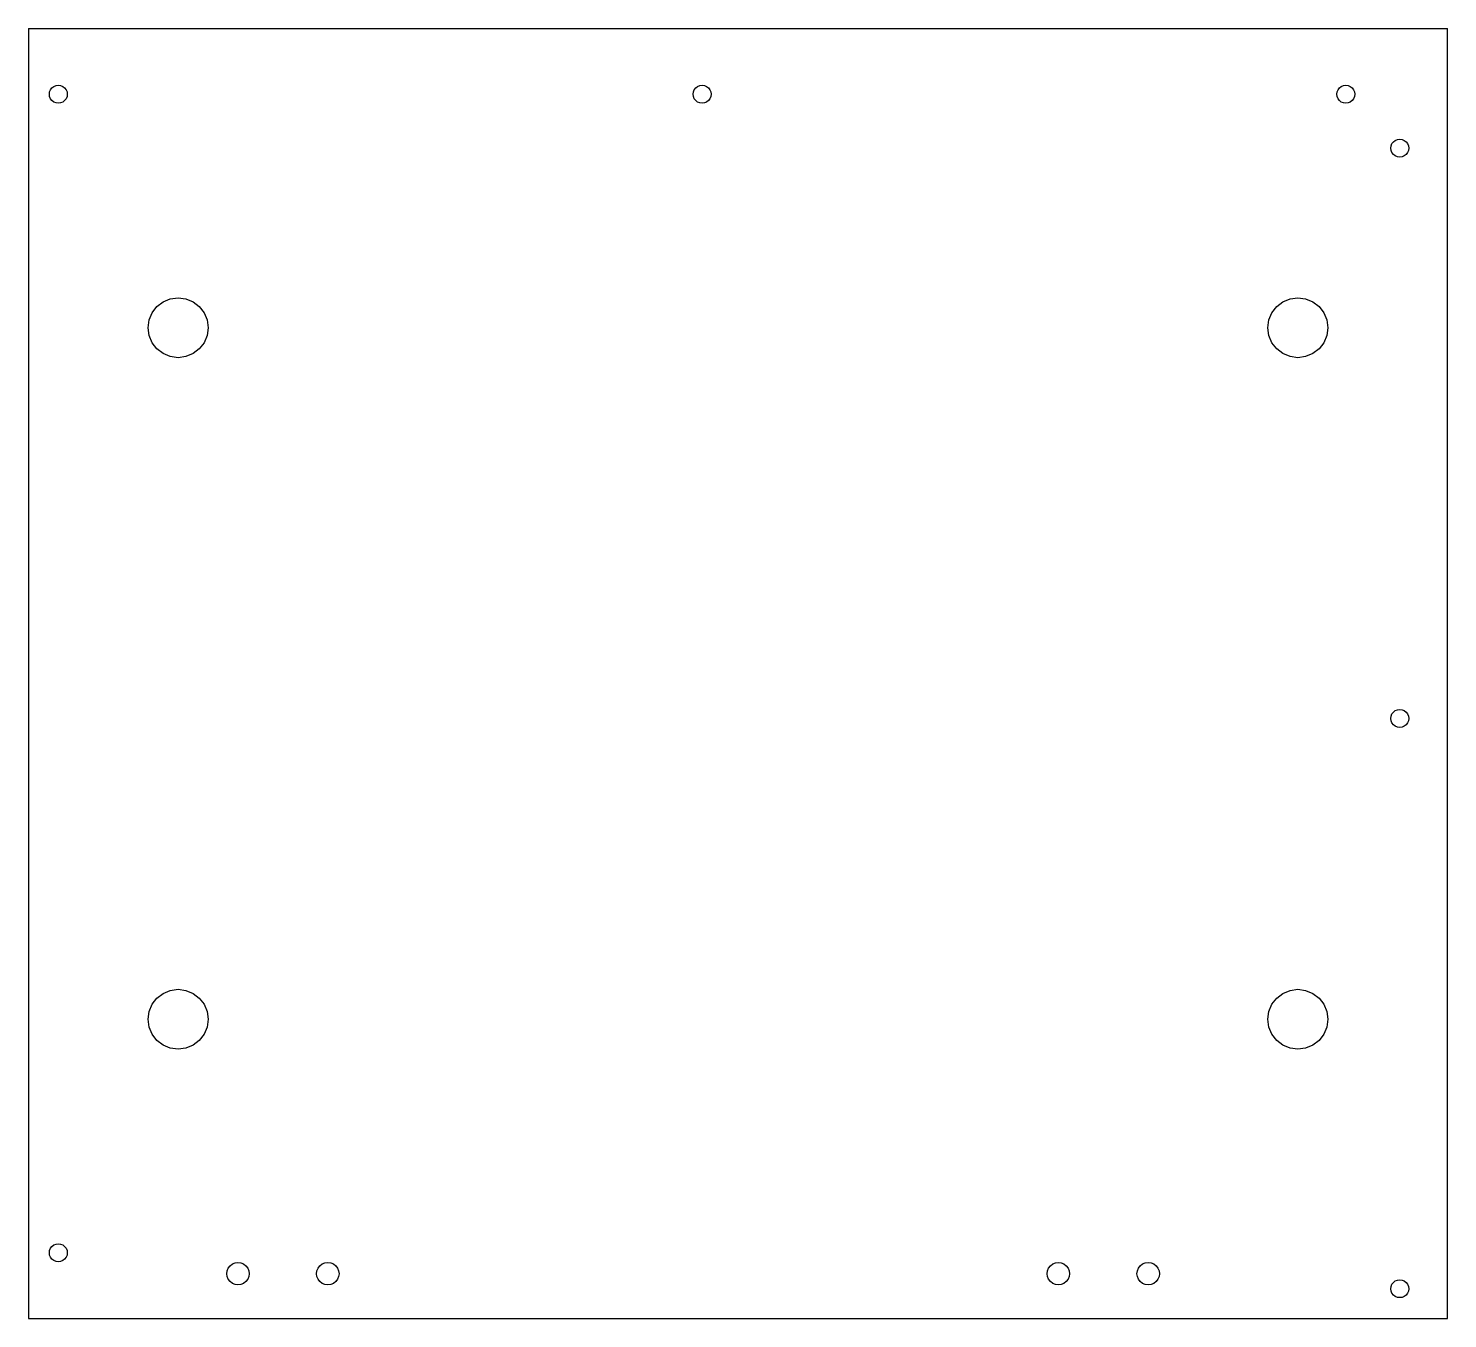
# Model space of a CAD drawing. Header units: millimetres. Extents: x -968 to 968, y -807 to 807.
# Drawn here: x -967.7 to -493.7, y -173.7 to 257.3 of the extents above; entities that cross this region are included whole.
import ezdxf

# ---------------------------------------------------------------- set-up
doc = ezdxf.new("R2010")
doc.units = ezdxf.units.MM

msp = doc.modelspace()

# ---------------------------------------------------------------- linework, layer by layer
for p, q in [((-967.74, 257.33), (-967.74, -173.67)), ((-967.74, 257.33), (-493.74, 257.33)), ((-493.74, -173.67), (-493.74, 257.33)), ((-960.34, 236.83), (-959.86, 237.45)), ((-959.86, 237.45), (-959.24, 237.93)), ((-959.24, 237.93), (-958.51, 238.23)), ((-958.51, 238.23), (-957.74, 238.33)), ((-957.74, 238.33), (-956.96, 238.23)), ((-956.96, 238.23), (-956.24, 237.93)), ((-956.24, 237.93), (-955.62, 237.45)), ((-955.62, 237.45), (-955.14, 236.83)), ((-745.34, 236.83), (-744.86, 237.45)), ((-744.86, 237.45), (-744.24, 237.93)), ((-744.24, 237.93), (-743.51, 238.23)), ((-743.51, 238.23), (-742.74, 238.33)), ((-742.74, 238.33), (-741.96, 238.23)), ((-741.96, 238.23), (-741.24, 237.93)), ((-741.24, 237.93), (-740.62, 237.45)), ((-740.62, 237.45), (-740.14, 236.83)), ((-530.34, 236.83), (-529.86, 237.45)), ((-529.86, 237.45), (-529.24, 237.93)), ((-529.24, 237.93), (-528.51, 238.23)), ((-528.51, 238.23), (-527.74, 238.33)), ((-527.74, 238.33), (-526.96, 238.23)), ((-526.96, 238.23), (-526.24, 237.93)), ((-526.24, 237.93), (-525.62, 237.45)), ((-525.62, 237.45), (-525.14, 236.83)), ((-960.74, 235.33), (-960.64, 236.11)), ((-960.64, 234.55), (-960.74, 235.33)), ((-960.64, 236.11), (-960.34, 236.83)), ((-960.34, 233.83), (-960.64, 234.55)), ((-959.86, 233.21), (-960.34, 233.83)), ((-959.24, 232.73), (-959.86, 233.21)), ((-958.51, 232.43), (-959.24, 232.73)), ((-957.74, 232.33), (-958.51, 232.43)), ((-956.96, 232.43), (-957.74, 232.33)), ((-956.24, 232.73), (-956.96, 232.43)), ((-955.62, 233.21), (-956.24, 232.73)), ((-955.14, 233.83), (-955.62, 233.21)), ((-955.14, 236.83), (-954.84, 236.11)), ((-954.84, 234.55), (-955.14, 233.83)), ((-954.84, 236.11), (-954.74, 235.33)), ((-954.74, 235.33), (-954.84, 234.55)), ((-745.74, 235.33), (-745.64, 236.11)), ((-745.64, 234.55), (-745.74, 235.33)), ((-745.64, 236.11), (-745.34, 236.83)), ((-745.34, 233.83), (-745.64, 234.55)), ((-744.86, 233.21), (-745.34, 233.83)), ((-744.24, 232.73), (-744.86, 233.21)), ((-743.51, 232.43), (-744.24, 232.73)), ((-742.74, 232.33), (-743.51, 232.43)), ((-741.96, 232.43), (-742.74, 232.33)), ((-741.24, 232.73), (-741.96, 232.43)), ((-740.62, 233.21), (-741.24, 232.73)), ((-740.14, 233.83), (-740.62, 233.21)), ((-740.14, 236.83), (-739.84, 236.11)), ((-739.84, 234.55), (-740.14, 233.83)), ((-739.84, 236.11), (-739.74, 235.33)), ((-739.74, 235.33), (-739.84, 234.55)), ((-530.74, 235.33), (-530.64, 236.11)), ((-530.64, 234.55), (-530.74, 235.33)), ((-530.64, 236.11), (-530.34, 236.83)), ((-530.34, 233.83), (-530.64, 234.55)), ((-529.86, 233.21), (-530.34, 233.83)), ((-529.24, 232.73), (-529.86, 233.21)), ((-528.51, 232.43), (-529.24, 232.73)), ((-527.74, 232.33), (-528.51, 232.43)), ((-526.96, 232.43), (-527.74, 232.33)), ((-526.24, 232.73), (-526.96, 232.43)), ((-525.62, 233.21), (-526.24, 232.73)), ((-525.14, 233.83), (-525.62, 233.21)), ((-525.14, 236.83), (-524.84, 236.11)), ((-524.84, 234.55), (-525.14, 233.83)), ((-524.84, 236.11), (-524.74, 235.33)), ((-524.74, 235.33), (-524.84, 234.55)), ((-512.74, 217.33), (-512.64, 218.11)), ((-512.64, 218.11), (-512.34, 218.83)), ((-512.34, 218.83), (-511.86, 219.45)), ((-511.86, 219.45), (-511.24, 219.93)), ((-511.24, 219.93), (-510.51, 220.23)), ((-510.51, 220.23), (-509.74, 220.33)), ((-509.74, 220.33), (-508.96, 220.23)), ((-508.96, 220.23), (-508.24, 219.93)), ((-508.24, 219.93), (-507.62, 219.45)), ((-507.62, 219.45), (-507.14, 218.83)), ((-507.14, 218.83), (-506.84, 218.11)), ((-506.84, 218.11), (-506.74, 217.33)), ((-512.64, 216.55), (-512.74, 217.33)), ((-512.34, 215.83), (-512.64, 216.55)), ((-511.86, 215.21), (-512.34, 215.83)), ((-511.24, 214.73), (-511.86, 215.21)), ((-510.51, 214.43), (-511.24, 214.73)), ((-509.74, 214.33), (-510.51, 214.43)), ((-508.96, 214.43), (-509.74, 214.33)), ((-508.24, 214.73), (-508.96, 214.43)), ((-507.62, 215.21), (-508.24, 214.73)), ((-507.14, 215.83), (-507.62, 215.21)), ((-506.84, 216.55), (-507.14, 215.83)), ((-506.74, 217.33), (-506.84, 216.55)), ((-924.81, 164.4), (-922.74, 165.99)), ((-922.74, 165.99), (-920.33, 166.99)), ((-920.33, 166.99), (-917.74, 167.33)), ((-917.74, 167.33), (-915.15, 166.99)), ((-915.15, 166.99), (-912.74, 165.99)), ((-912.74, 165.99), (-910.67, 164.4)), ((-550.81, 164.4), (-548.74, 165.99)), ((-548.74, 165.99), (-546.33, 166.99)), ((-546.33, 166.99), (-543.74, 167.33)), ((-543.74, 167.33), (-541.15, 166.99)), ((-541.15, 166.99), (-538.74, 165.99)), ((-538.74, 165.99), (-536.67, 164.4)), ((-927.4, 159.92), (-926.4, 162.33)), ((-926.4, 162.33), (-924.81, 164.4)), ((-910.67, 164.4), (-909.08, 162.33)), ((-909.08, 162.33), (-908.08, 159.92)), ((-553.4, 159.92), (-552.4, 162.33)), ((-552.4, 162.33), (-550.81, 164.4)), ((-536.67, 164.4), (-535.08, 162.33)), ((-535.08, 162.33), (-534.08, 159.92)), ((-927.74, 157.33), (-927.4, 159.92)), ((-927.4, 154.74), (-927.74, 157.33)), ((-908.08, 159.92), (-907.74, 157.33)), ((-907.74, 157.33), (-908.08, 154.74)), ((-553.74, 157.33), (-553.4, 159.92)), ((-553.4, 154.74), (-553.74, 157.33)), ((-534.08, 159.92), (-533.74, 157.33)), ((-533.74, 157.33), (-534.08, 154.74)), ((-926.4, 152.33), (-927.4, 154.74)), ((-924.81, 150.26), (-926.4, 152.33)), ((-909.08, 152.33), (-910.67, 150.26)), ((-908.08, 154.74), (-909.08, 152.33)), ((-552.4, 152.33), (-553.4, 154.74)), ((-550.81, 150.26), (-552.4, 152.33)), ((-535.08, 152.33), (-536.67, 150.26)), ((-534.08, 154.74), (-535.08, 152.33)), ((-922.74, 148.67), (-924.81, 150.26)), ((-920.33, 147.67), (-922.74, 148.67)), ((-917.74, 147.33), (-920.33, 147.67)), ((-915.15, 147.67), (-917.74, 147.33)), ((-912.74, 148.67), (-915.15, 147.67)), ((-910.67, 150.26), (-912.74, 148.67)), ((-548.74, 148.67), (-550.81, 150.26)), ((-546.33, 147.67), (-548.74, 148.67)), ((-543.74, 147.33), (-546.33, 147.67)), ((-541.15, 147.67), (-543.74, 147.33)), ((-538.74, 148.67), (-541.15, 147.67)), ((-536.67, 150.26), (-538.74, 148.67)), ((-512.34, 28.33), (-511.86, 28.95)), ((-511.86, 28.95), (-511.24, 29.43)), ((-511.24, 29.43), (-510.51, 29.73)), ((-510.51, 29.73), (-509.74, 29.83)), ((-509.74, 29.83), (-508.96, 29.73)), ((-508.96, 29.73), (-508.24, 29.43)), ((-508.24, 29.43), (-507.62, 28.95)), ((-507.62, 28.95), (-507.14, 28.33)), ((-512.74, 26.83), (-512.64, 27.61)), ((-512.64, 26.05), (-512.74, 26.83)), ((-512.64, 27.61), (-512.34, 28.33)), ((-512.34, 25.33), (-512.64, 26.05)), ((-511.86, 24.71), (-512.34, 25.33)), ((-511.24, 24.23), (-511.86, 24.71)), ((-510.51, 23.93), (-511.24, 24.23)), ((-509.74, 23.83), (-510.51, 23.93)), ((-508.96, 23.93), (-509.74, 23.83)), ((-508.24, 24.23), (-508.96, 23.93)), ((-507.62, 24.71), (-508.24, 24.23)), ((-507.14, 25.33), (-507.62, 24.71)), ((-507.14, 28.33), (-506.84, 27.61)), ((-506.84, 26.05), (-507.14, 25.33)), ((-506.84, 27.61), (-506.74, 26.83)), ((-506.74, 26.83), (-506.84, 26.05)), ((-924.81, -66.6), (-922.74, -65.01)), ((-922.74, -65.01), (-920.33, -64.01)), ((-920.33, -64.01), (-917.74, -63.67)), ((-917.74, -63.67), (-915.15, -64.01)), ((-915.15, -64.01), (-912.74, -65.01)), ((-912.74, -65.01), (-910.67, -66.6)), ((-550.81, -66.6), (-548.74, -65.01)), ((-548.74, -65.01), (-546.33, -64.01)), ((-546.33, -64.01), (-543.74, -63.67)), ((-543.74, -63.67), (-541.15, -64.01)), ((-541.15, -64.01), (-538.74, -65.01)), ((-538.74, -65.01), (-536.67, -66.6)), ((-927.74, -73.67), (-927.4, -71.08)), ((-927.4, -71.08), (-926.4, -68.67)), ((-926.4, -68.67), (-924.81, -66.6)), ((-910.67, -66.6), (-909.08, -68.67)), ((-909.08, -68.67), (-908.08, -71.08)), ((-908.08, -71.08), (-907.74, -73.67)), ((-553.74, -73.67), (-553.4, -71.08)), ((-553.4, -71.08), (-552.4, -68.67)), ((-552.4, -68.67), (-550.81, -66.6)), ((-536.67, -66.6), (-535.08, -68.67)), ((-535.08, -68.67), (-534.08, -71.08)), ((-534.08, -71.08), (-533.74, -73.67)), ((-927.4, -76.26), (-927.74, -73.67)), ((-907.74, -73.67), (-908.08, -76.26)), ((-553.4, -76.26), (-553.74, -73.67)), ((-533.74, -73.67), (-534.08, -76.26)), ((-926.4, -78.67), (-927.4, -76.26)), ((-924.81, -80.74), (-926.4, -78.67)), ((-909.08, -78.67), (-910.67, -80.74)), ((-908.08, -76.26), (-909.08, -78.67)), ((-552.4, -78.67), (-553.4, -76.26)), ((-550.81, -80.74), (-552.4, -78.67)), ((-535.08, -78.67), (-536.67, -80.74)), ((-534.08, -76.26), (-535.08, -78.67)), ((-922.74, -82.33), (-924.81, -80.74)), ((-920.33, -83.33), (-922.74, -82.33)), ((-917.74, -83.67), (-920.33, -83.33)), ((-915.15, -83.33), (-917.74, -83.67)), ((-912.74, -82.33), (-915.15, -83.33)), ((-910.67, -80.74), (-912.74, -82.33)), ((-548.74, -82.33), (-550.81, -80.74)), ((-546.33, -83.33), (-548.74, -82.33)), ((-543.74, -83.67), (-546.33, -83.33)), ((-541.15, -83.33), (-543.74, -83.67)), ((-538.74, -82.33), (-541.15, -83.33)), ((-536.67, -80.74), (-538.74, -82.33)), ((-960.74, -151.67), (-960.64, -150.89)), ((-960.64, -152.45), (-960.74, -151.67)), ((-960.64, -150.89), (-960.34, -150.17)), ((-960.34, -150.17), (-959.86, -149.55)), ((-959.86, -149.55), (-959.24, -149.07)), ((-959.24, -149.07), (-958.51, -148.77)), ((-958.51, -148.77), (-957.74, -148.67)), ((-957.74, -148.67), (-956.96, -148.77)), ((-956.96, -148.77), (-956.24, -149.07)), ((-956.24, -149.07), (-955.62, -149.55)), ((-955.62, -149.55), (-955.14, -150.17)), ((-955.14, -150.17), (-954.84, -150.89)), ((-954.84, -150.89), (-954.74, -151.67)), ((-954.74, -151.67), (-954.84, -152.45)), ((-960.34, -153.17), (-960.64, -152.45)), ((-959.86, -153.79), (-960.34, -153.17)), ((-959.24, -154.27), (-959.86, -153.79)), ((-958.51, -154.57), (-959.24, -154.27)), ((-957.74, -154.67), (-958.51, -154.57)), ((-956.96, -154.57), (-957.74, -154.67)), ((-956.24, -154.27), (-956.96, -154.57)), ((-955.62, -153.79), (-956.24, -154.27)), ((-955.14, -153.17), (-955.62, -153.79)), ((-954.84, -152.45), (-955.14, -153.17)), ((-900.99, -156.79), (-900.39, -156.02)), ((-900.39, -156.02), (-899.61, -155.42)), ((-899.61, -155.42), (-898.71, -155.05)), ((-898.71, -155.05), (-897.74, -154.92)), ((-897.74, -154.92), (-896.77, -155.05)), ((-896.77, -155.05), (-895.86, -155.42)), ((-895.86, -155.42), (-895.09, -156.02)), ((-895.09, -156.02), (-894.49, -156.79)), ((-870.99, -156.79), (-870.39, -156.02)), ((-870.39, -156.02), (-869.61, -155.42)), ((-869.61, -155.42), (-868.71, -155.05)), ((-868.71, -155.05), (-867.74, -154.92)), ((-867.74, -154.92), (-866.77, -155.05)), ((-866.77, -155.05), (-865.86, -155.42)), ((-865.86, -155.42), (-865.09, -156.02)), ((-865.09, -156.02), (-864.49, -156.79)), ((-626.99, -156.79), (-626.39, -156.02)), ((-626.39, -156.02), (-625.61, -155.42)), ((-625.61, -155.42), (-624.71, -155.05)), ((-624.71, -155.05), (-623.74, -154.92)), ((-623.74, -154.92), (-622.77, -155.05)), ((-622.77, -155.05), (-621.86, -155.42)), ((-621.86, -155.42), (-621.09, -156.02)), ((-621.09, -156.02), (-620.49, -156.79)), ((-596.99, -156.79), (-596.39, -156.02)), ((-596.39, -156.02), (-595.61, -155.42)), ((-595.61, -155.42), (-594.71, -155.05)), ((-594.71, -155.05), (-593.74, -154.92)), ((-593.74, -154.92), (-592.77, -155.05)), ((-592.77, -155.05), (-591.86, -155.42)), ((-591.86, -155.42), (-591.09, -156.02)), ((-591.09, -156.02), (-590.49, -156.79)), ((-901.49, -158.67), (-901.36, -157.7)), ((-901.36, -159.64), (-901.49, -158.67)), ((-901.36, -157.7), (-900.99, -156.79)), ((-900.99, -160.54), (-901.36, -159.64)), ((-900.39, -161.32), (-900.99, -160.54)), ((-894.49, -160.54), (-895.09, -161.32)), ((-894.49, -156.79), (-894.12, -157.7)), ((-894.12, -159.64), (-894.49, -160.54)), ((-894.12, -157.7), (-893.99, -158.67)), ((-893.99, -158.67), (-894.12, -159.64)), ((-871.49, -158.67), (-871.36, -157.7)), ((-871.36, -159.64), (-871.49, -158.67)), ((-871.36, -157.7), (-870.99, -156.79)), ((-870.99, -160.54), (-871.36, -159.64)), ((-870.39, -161.32), (-870.99, -160.54)), ((-864.49, -160.54), (-865.09, -161.32)), ((-864.49, -156.79), (-864.12, -157.7)), ((-864.12, -159.64), (-864.49, -160.54)), ((-864.12, -157.7), (-863.99, -158.67)), ((-863.99, -158.67), (-864.12, -159.64)), ((-627.49, -158.67), (-627.36, -157.7)), ((-627.36, -159.64), (-627.49, -158.67)), ((-627.36, -157.7), (-626.99, -156.79)), ((-626.99, -160.54), (-627.36, -159.64)), ((-626.39, -161.32), (-626.99, -160.54)), ((-620.49, -160.54), (-621.09, -161.32)), ((-620.49, -156.79), (-620.12, -157.7)), ((-620.12, -159.64), (-620.49, -160.54)), ((-620.12, -157.7), (-619.99, -158.67)), ((-619.99, -158.67), (-620.12, -159.64)), ((-597.49, -158.67), (-597.36, -157.7)), ((-597.36, -159.64), (-597.49, -158.67)), ((-597.36, -157.7), (-596.99, -156.79)), ((-596.99, -160.54), (-597.36, -159.64)), ((-596.39, -161.32), (-596.99, -160.54)), ((-590.49, -160.54), (-591.09, -161.32)), ((-590.49, -156.79), (-590.12, -157.7)), ((-590.12, -159.64), (-590.49, -160.54)), ((-590.12, -157.7), (-589.99, -158.67)), ((-589.99, -158.67), (-590.12, -159.64)), ((-511.86, -161.55), (-511.24, -161.07)), ((-511.24, -161.07), (-510.51, -160.77)), ((-510.51, -160.77), (-509.74, -160.67)), ((-509.74, -160.67), (-508.96, -160.77)), ((-508.96, -160.77), (-508.24, -161.07)), ((-508.24, -161.07), (-507.62, -161.55)), ((-899.61, -161.92), (-900.39, -161.32)), ((-898.71, -162.29), (-899.61, -161.92)), ((-897.74, -162.42), (-898.71, -162.29)), ((-896.77, -162.29), (-897.74, -162.42)), ((-895.86, -161.92), (-896.77, -162.29)), ((-895.09, -161.32), (-895.86, -161.92)), ((-869.61, -161.92), (-870.39, -161.32)), ((-868.71, -162.29), (-869.61, -161.92)), ((-867.74, -162.42), (-868.71, -162.29)), ((-866.77, -162.29), (-867.74, -162.42)), ((-865.86, -161.92), (-866.77, -162.29)), ((-865.09, -161.32), (-865.86, -161.92)), ((-625.61, -161.92), (-626.39, -161.32)), ((-624.71, -162.29), (-625.61, -161.92)), ((-623.74, -162.42), (-624.71, -162.29)), ((-622.77, -162.29), (-623.74, -162.42)), ((-621.86, -161.92), (-622.77, -162.29)), ((-621.09, -161.32), (-621.86, -161.92)), ((-595.61, -161.92), (-596.39, -161.32)), ((-594.71, -162.29), (-595.61, -161.92)), ((-593.74, -162.42), (-594.71, -162.29)), ((-592.77, -162.29), (-593.74, -162.42)), ((-591.86, -161.92), (-592.77, -162.29)), ((-591.09, -161.32), (-591.86, -161.92)), ((-512.74, -163.67), (-512.64, -162.89)), ((-512.64, -164.45), (-512.74, -163.67)), ((-512.64, -162.89), (-512.34, -162.17)), ((-512.34, -165.17), (-512.64, -164.45)), ((-512.34, -162.17), (-511.86, -161.55)), ((-511.86, -165.79), (-512.34, -165.17)), ((-511.24, -166.27), (-511.86, -165.79)), ((-507.62, -165.79), (-508.24, -166.27)), ((-507.62, -161.55), (-507.14, -162.17)), ((-507.14, -165.17), (-507.62, -165.79)), ((-507.14, -162.17), (-506.84, -162.89)), ((-506.84, -164.45), (-507.14, -165.17)), ((-506.84, -162.89), (-506.74, -163.67)), ((-506.74, -163.67), (-506.84, -164.45)), ((-510.51, -166.57), (-511.24, -166.27)), ((-509.74, -166.67), (-510.51, -166.57)), ((-508.96, -166.57), (-509.74, -166.67)), ((-508.24, -166.27), (-508.96, -166.57)), ((-967.74, -173.67), (-493.74, -173.67))]:
    msp.add_line(p, q)

doc.saveas('drawing.dxf')
